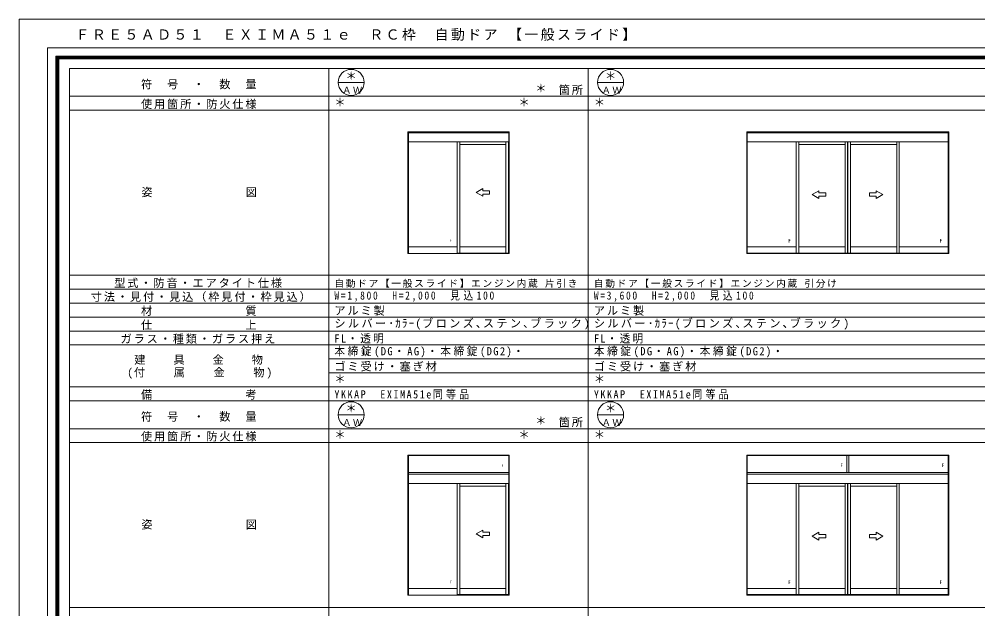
# Model space of a CAD drawing. Units: millimetres, scale not verified. Extents: x -14850 to 14850, y -10500 to 10500.
# Drawn here: x -14850 to 2332, y -65 to 10500 of the extents above; entities that cross this region are included whole.
import ezdxf
from ezdxf.enums import TextEntityAlignment as Align

# ---------------------------------------------------------------- set-up
doc = ezdxf.new("R2010")
doc.units = ezdxf.units.MM
doc.header["$LTSCALE"] = 50
doc.layers.add('0-0_0', color=7, linetype='Continuous')
doc.layers.add('0-1_USER1', color=7, linetype='Continuous', lineweight=18)
doc.layers.add('0-2_YKK_ZWAK', color=4, linetype='Continuous', lineweight=18)
doc.styles.add('ＭＳ ゴシック', font='')
doc.styles.get('ＭＳ ゴシック').set_extended_font_data('MS Gothic')

msp = doc.modelspace()

# ---------------------------------------------------------------- linework, layer by layer
at = {"layer": '0-1_USER1'}
for p, q in [((-14850, -10500), (-14850, 10500)), ((-14850, 10500), (14850, 10500)), ((-14340.23, -9999.25), (-14340.23, 9987.41)), ((-14340.23, 9987.41), (14340.79, 9987.41)), ((-14190.23, -9849.81), (-14190.23, 9837.97)), ((-14190.23, 9837.97), (14190.23, 9837.97)), ((-14177.82, -9837.41), (-14177.82, 9825.57)), ((-14177.82, 9825.57), (14177.82, 9825.57)), ((-14164.85, -9825), (-14164.85, 9812.59)), ((-14164.85, 9812.59), (14165.42, 9812.59)), ((-14152.44, -9812.03), (-14152.44, 9799.62)), ((-14152.44, 9799.62), (14152.44, 9799.62)), ((-14140.04, -9799.06), (-14140.04, 9787.22)), ((-14140.04, 9787.22), (14140.04, 9787.22)), ((-13949.96, -8247.06), (-13949.96, 9617.94)), ((-13949.96, 9617.94), (13950.04, 9617.94)), ((-9299.96, -8247.06), (-9299.96, 9617.94)), ((-4649.96, -8247.06), (-4649.96, 9617.94)), ((-9133.29, 9367.94), (-8666.63, 9367.94)), ((-4483.29, 9367.94), (-4016.63, 9367.94)), ((-13949.96, 9117.94), (13950.04, 9117.94)), ((-13949.96, 8867.94), (13950.04, 8867.94)), ((-13949.96, 5912.94), (13950.04, 5912.94)), ((-13949.96, 5662.94), (13950.04, 5662.94)), ((-13949.96, 5412.94), (13950.04, 5412.94)), ((-13949.96, 5162.94), (13950.04, 5162.94)), ((-13949.96, 4912.94), (13950.04, 4912.94)), ((-13949.96, 4662.94), (13950.04, 4662.94)), ((-9299.96, 4412.94), (13950.04, 4412.94)), ((-9299.96, 4162.94), (13950.04, 4162.94)), ((-13949.96, 3912.94), (13950.04, 3912.94)), ((-13949.96, 3662.94), (13950.04, 3662.94)), ((-9133.29, 3412.94), (-8666.63, 3412.94)), ((-4483.29, 3412.94), (-4016.63, 3412.94)), ((-13949.96, 3162.94), (13950.04, 3162.94)), ((-13949.96, 2912.94), (13950.04, 2912.94)), ((-13949.96, -42.06), (13950.04, -42.06))]:
    msp.add_line(p, q, dxfattribs=at)
for centre in [(-8899.96, 9367.94), (-4249.96, 9367.94), (-8899.96, 3412.94), (-4249.96, 3412.94)]:
    msp.add_circle(centre, 233.33, dxfattribs=at)
at = {"layer": '0-2_YKK_ZWAK'}
for p, q in [((-7884.96, 6300.44), (-7884.96, 8480.44)), ((-7884.96, 6300.44), (-7884.96, 8480.44)), ((-6064.96, 8480.44), (-7884.96, 8480.44)), ((-6064.96, 8480.44), (-7884.96, 8480.44)), ((-7874.96, 6300.44), (-7874.96, 8480.44)), ((-7874.96, 6300.44), (-7874.96, 8480.44)), ((-6074.96, 8470.44), (-7874.96, 8470.44)), ((-6074.96, 8470.44), (-7874.96, 8470.44)), ((-6074.96, 8466.44), (-7874.96, 8466.44)), ((-6074.96, 8466.44), (-7874.96, 8466.44)), ((-6074.96, 6300.44), (-6074.96, 8480.44)), ((-6074.96, 6300.44), (-6074.96, 8480.44)), ((-6064.96, 6300.44), (-6064.96, 8480.44)), ((-6064.96, 6300.44), (-6064.96, 8480.44)), ((1810.04, 8480.44), (-1809.96, 8480.44)), ((1810.04, 8480.44), (-1809.96, 8480.44)), ((-1809.96, 6300.44), (-1809.96, 8480.44)), ((-1809.96, 6300.44), (-1809.96, 8480.44)), ((-1799.96, 6300.44), (-1799.96, 8480.44)), ((-1799.96, 6300.44), (-1799.96, 8480.44)), ((1800.04, 8470.44), (-1799.96, 8470.44)), ((1800.04, 8470.44), (-1799.96, 8470.44)), ((1800.04, 8466.44), (-1799.96, 8466.44)), ((1800.04, 8466.44), (-1799.96, 8466.44)), ((1800.04, 6300.44), (1800.04, 8480.44)), ((1800.04, 6300.44), (1800.04, 8480.44)), ((1800.04, 6300.44), (1800.04, 8480.44)), ((1800.04, 6300.44), (1800.04, 8480.44)), ((1810.04, 6300.44), (1810.04, 8480.44)), ((1810.04, 6300.44), (1810.04, 8480.44)), ((-6074.96, 8300.44), (-7874.96, 8300.44)), ((-6074.96, 8300.44), (-7874.96, 8300.44)), ((-6997.46, 8300.44), (-6997.46, 6310.44)), ((-6997.46, 8300.44), (-6997.46, 6300.44)), ((-6952.46, 8300.44), (-6952.46, 6310.44)), ((-6952.46, 8300.44), (-6952.46, 6300.44)), ((-6124.96, 8255.44), (-6952.46, 8255.44)), ((-6124.96, 8255.44), (-6952.46, 8255.44)), ((-6124.96, 6310.44), (-6124.96, 8300.44)), ((-6124.96, 6310.44), (-6124.96, 8300.44)), ((-6079.96, 6310.44), (-6079.96, 8300.44)), ((-6079.96, 6310.44), (-6079.96, 8300.44)), ((1800.04, 8300.44), (-1799.96, 8300.44)), ((1800.04, 8300.44), (-1799.96, 8300.44)), ((-922.46, 8300.44), (-922.46, 6310.44)), ((-922.46, 8300.44), (-922.46, 6310.44)), ((-877.46, 8300.44), (-877.46, 6310.44)), ((-877.46, 8300.44), (-877.46, 6310.44)), ((-47.46, 8255.44), (-877.46, 8255.44)), ((-47.46, 8255.44), (-877.46, 8255.44)), ((-47.46, 6310.44), (-47.46, 8300.44)), ((-47.46, 6310.44), (-47.46, 8300.44)), ((-2.46, 6310.44), (-2.46, 8300.44)), ((-2.46, 6310.44), (-2.46, 8300.44)), ((2.54, 6310.44), (2.54, 8300.44)), ((2.54, 6310.44), (2.54, 8300.44)), ((47.54, 6310.44), (47.54, 8300.44)), ((47.54, 6310.44), (47.54, 8300.44)), ((47.54, 8255.44), (877.54, 8255.44)), ((47.54, 8255.44), (877.54, 8255.44)), ((877.54, 8300.44), (877.54, 6310.44)), ((877.54, 8300.44), (877.54, 6310.44)), ((922.54, 8300.44), (922.54, 6310.44)), ((-6658.71, 7397.33), (-6538.71, 7466.61)), ((-6658.71, 7397.33), (-6538.71, 7328.05)), ((-6538.71, 7427.33), (-6538.71, 7466.61)), ((-6538.71, 7427.33), (-6418.71, 7427.33)), ((-6418.71, 7427.33), (-6418.71, 7367.33)), ((-635.01, 7356.44), (-515.01, 7425.73)), ((-515.01, 7386.44), (-515.01, 7425.73)), ((508.09, 7386.44), (508.09, 7425.73)), ((628.09, 7356.44), (508.09, 7425.73)), ((-6538.71, 7328.05), (-6538.71, 7367.33)), ((-6418.71, 7367.33), (-6538.71, 7367.33)), ((-635.01, 7356.44), (-515.01, 7287.16)), ((-515.01, 7386.44), (-395.01, 7386.44)), ((-515.01, 7287.16), (-515.01, 7326.44)), ((-395.01, 7326.44), (-515.01, 7326.44)), ((-395.01, 7386.44), (-395.01, 7326.44)), ((388.09, 7386.44), (388.09, 7326.44)), ((508.09, 7386.44), (388.09, 7386.44)), ((388.09, 7326.44), (508.09, 7326.44)), ((628.09, 7356.44), (508.09, 7287.16)), ((508.09, 7287.16), (508.09, 7326.44)), ((-7874.96, 6420.44), (-6997.46, 6420.44)), ((-7874.96, 6420.44), (-6997.46, 6420.44)), ((-6952.46, 6420.44), (-6124.96, 6420.44)), ((-6952.46, 6420.44), (-6124.96, 6420.44)), ((-922.46, 6420.44), (-1799.96, 6420.44)), ((-877.46, 6420.44), (-47.46, 6420.44)), ((-877.46, 6420.44), (-47.46, 6420.44)), ((877.54, 6420.44), (47.54, 6420.44)), ((877.54, 6420.44), (47.54, 6420.44)), ((922.54, 6420.44), (1800.04, 6420.44)), ((-6064.96, 6300.44), (-7884.96, 6300.44)), ((-6997.46, 6310.44), (-6079.96, 6310.44)), ((-6962.46, 6310.44), (-6079.96, 6310.44)), ((-1809.96, 6300.44), (1810.04, 6300.44)), ((-1799.96, 6310.44), (1800.04, 6310.44)), ((-1799.96, 6310.44), (1800.04, 6310.44)), ((-1799.96, 6300.44), (1800.04, 6300.44)), ((-7884.96, 180.44), (-7884.96, 2690.44)), ((-7884.96, 180.44), (-7884.96, 2690.44)), ((-6064.96, 2690.44), (-7884.96, 2690.44)), ((-6064.96, 2690.44), (-7884.96, 2690.44)), ((-7874.96, 180.44), (-7874.96, 2690.44)), ((-7874.96, 180.44), (-7874.96, 2690.44)), ((-6074.96, 2680.44), (-7874.96, 2680.44)), ((-6074.96, 2680.44), (-7874.96, 2680.44)), ((-6074.96, 180.44), (-6074.96, 2690.44)), ((-6074.96, 180.44), (-6074.96, 2690.44)), ((-6064.96, 180.44), (-6064.96, 2690.44)), ((-6064.96, 180.44), (-6064.96, 2690.44)), ((-1809.96, 180.44), (-1809.96, 2690.44)), ((-1809.96, 180.44), (-1809.96, 2690.44)), ((1810.04, 2690.44), (-1809.96, 2690.44)), ((1810.04, 2690.44), (-1809.96, 2690.44)), ((-1799.96, 180.44), (-1799.96, 2690.44)), ((-1799.96, 180.44), (-1799.96, 2690.44)), ((1800.04, 2680.44), (-1799.96, 2680.44)), ((1800.04, 2680.44), (-1799.96, 2680.44)), ((-17.46, 2680.44), (-17.46, 2380.44)), ((-17.46, 2680.44), (-17.46, 2380.44)), ((17.54, 2680.44), (17.54, 2380.44)), ((17.54, 2680.44), (17.54, 2380.44)), ((1800.04, 180.44), (1800.04, 2690.44)), ((1800.04, 180.44), (1800.04, 2690.44)), ((1800.04, 180.44), (1800.04, 2690.44)), ((1800.04, 180.44), (1800.04, 2690.44)), ((1810.04, 180.44), (1810.04, 2690.44)), ((1810.04, 180.44), (1810.04, 2690.44)), ((-6074.96, 2380.44), (-7874.96, 2380.44)), ((-6074.96, 2380.44), (-7874.96, 2380.44)), ((-6074.96, 2350.44), (-7874.96, 2350.44)), ((-6074.96, 2350.44), (-7874.96, 2350.44)), ((-6074.96, 2346.44), (-7874.96, 2346.44)), ((-6074.96, 2346.44), (-7874.96, 2346.44)), ((1800.04, 2380.44), (-1799.96, 2380.44)), ((1800.04, 2380.44), (-1799.96, 2380.44)), ((1800.04, 2350.44), (-1799.96, 2350.44)), ((1800.04, 2350.44), (-1799.96, 2350.44)), ((1800.04, 2346.44), (-1799.96, 2346.44)), ((1800.04, 2346.44), (-1799.96, 2346.44)), ((-6074.96, 2180.44), (-7874.96, 2180.44)), ((-6074.96, 2180.44), (-7874.96, 2180.44)), ((-6997.46, 2180.44), (-6997.46, 190.44)), ((-6997.46, 2180.44), (-6997.46, 180.44)), ((-6952.46, 2180.44), (-6952.46, 180.44)), ((-6124.96, 2135.44), (-6952.46, 2135.44)), ((-6124.96, 2135.44), (-6952.46, 2135.44)), ((-6124.96, 190.44), (-6124.96, 2180.44)), ((-6124.96, 190.44), (-6124.96, 2180.44)), ((-6079.96, 190.44), (-6079.96, 2180.44)), ((-6079.96, 190.44), (-6079.96, 2180.44)), ((1800.04, 2180.44), (-1799.96, 2180.44)), ((1800.04, 2180.44), (-1799.96, 2180.44)), ((-922.46, 2180.44), (-922.46, 190.44)), ((-922.46, 2180.44), (-922.46, 190.44)), ((-877.46, 2180.44), (-877.46, 190.44)), ((-877.46, 2180.44), (-877.46, 190.44)), ((-47.46, 2135.44), (-877.46, 2135.44)), ((-47.46, 2135.44), (-877.46, 2135.44)), ((-47.46, 190.44), (-47.46, 2180.44)), ((-47.46, 190.44), (-47.46, 2180.44)), ((-2.46, 190.44), (-2.46, 2180.44)), ((-2.46, 190.44), (-2.46, 2180.44)), ((2.54, 190.44), (2.54, 2180.44)), ((2.54, 190.44), (2.54, 2180.44)), ((47.54, 190.44), (47.54, 2180.44)), ((47.54, 2135.44), (877.54, 2135.44)), ((47.54, 2135.44), (877.54, 2135.44)), ((877.54, 2180.44), (877.54, 190.44)), ((877.54, 2180.44), (877.54, 190.44)), ((922.54, 2180.44), (922.54, 190.44)), ((-6658.71, 1277.33), (-6538.71, 1346.61)), ((-6658.71, 1277.33), (-6538.71, 1208.05)), ((-6538.71, 1307.33), (-6538.71, 1346.61)), ((-6538.71, 1307.33), (-6418.71, 1307.33)), ((-6538.71, 1208.05), (-6538.71, 1247.33)), ((-6418.71, 1247.33), (-6538.71, 1247.33)), ((-6418.71, 1307.33), (-6418.71, 1247.33)), ((-635.01, 1236.44), (-515.01, 1305.73)), ((-635.01, 1236.44), (-515.01, 1167.16)), ((-515.01, 1266.44), (-515.01, 1305.73)), ((-515.01, 1266.44), (-395.01, 1266.44)), ((-515.01, 1167.16), (-515.01, 1206.44)), ((-395.01, 1206.44), (-515.01, 1206.44)), ((-395.01, 1266.44), (-395.01, 1206.44)), ((388.09, 1266.44), (388.09, 1206.44)), ((508.09, 1266.44), (388.09, 1266.44)), ((388.09, 1206.44), (508.09, 1206.44)), ((508.09, 1266.44), (508.09, 1305.73)), ((628.09, 1236.44), (508.09, 1305.73)), ((628.09, 1236.44), (508.09, 1167.16)), ((508.09, 1167.16), (508.09, 1206.44)), ((-6064.96, 180.44), (-7884.96, 180.44)), ((-7874.96, 300.44), (-6997.46, 300.44)), ((-7874.96, 300.44), (-6997.46, 300.44)), ((-6997.46, 190.44), (-6079.96, 190.44)), ((-6962.46, 190.44), (-6079.96, 190.44)), ((-6952.46, 300.44), (-6124.96, 300.44)), ((-6952.46, 300.44), (-6124.96, 300.44)), ((-1809.96, 180.44), (1810.04, 180.44)), ((-922.46, 300.44), (-1799.96, 300.44)), ((-1799.96, 190.44), (1800.04, 190.44)), ((-1799.96, 190.44), (1800.04, 190.44)), ((-1799.96, 180.44), (1800.04, 180.44)), ((-877.46, 300.44), (-47.46, 300.44)), ((-877.46, 300.44), (-47.46, 300.44)), ((877.54, 300.44), (47.54, 300.44)), ((877.54, 300.44), (47.54, 300.44)), ((922.54, 300.44), (1800.04, 300.44))]:
    msp.add_line(p, q, dxfattribs=at)

# ---------------------------------------------------------------- texts
at = {"layer": '0-0_0', "style": 'ＭＳ ゴシック'}
for p in [(-8999.96, 9367.94), (-4349.96, 9367.94), (-5599.96, 9142.94), (-9199.96, 8892.94), (-5899.96, 8892.94), (-4549.96, 8892.94), (-9199.96, 3937.94), (-4549.96, 3937.94), (-8999.96, 3412.94), (-4349.96, 3412.94), (-5599.96, 3187.94), (-9199.96, 2937.94), (-5899.96, 2937.94), (-4549.96, 2937.94)]:
    msp.add_text('＊', height=146.6, dxfattribs=at).set_placement(p, align=Align.BOTTOM_LEFT)
at = {"layer": '0-0_0', "attachment_point": 7, "style": 'ＭＳ ゴシック'}
for s, insert, char_height in [('\\T1.17;ＦＲＥ５ＡＤ５１\u3000ＥＸＩＭＡ５１ｅ\u3000ＲＣ枠\u3000自動ドア\\~【一般スライド】', (-13840.23, 10112.41), 183.3), ('\\T1.17;自動ドア【一般スライド】エンジン内蔵\\~片引き', (-9199.96, 5687.94), 124.6), ('\\T1.17;自動ドア【一般スライド】エンジン内蔵\\~引分け', (-4549.96, 5687.94), 124.6), ('\\T1.36;\\W0.85;W=1,800\\~\\~H=2,000\\~\\~見込100', (-9199.96, 5437.94), 146.6), ('\\T1.36;\\W0.85;W=3,600\\~\\~H=2,000\\~\\~見込100', (-4549.96, 5437.94), 146.6), ('\\T1.17;アルミ製', (-9199.96, 5187.94), 146.6), ('\\T1.17;アルミ製', (-4549.96, 5187.94), 146.6), ('\\T1.21;シルバー･ｶﾗｰ(ブロンズ､ステン､ブラック)', (-9199.96, 4937.94), 146.6), ('\\T1.21;シルバー･ｶﾗｰ(ブロンズ､ステン､ブラック)', (-4549.96, 4937.94), 146.6), ('\\T1.22;\\W0.95;FL・透明', (-9199.96, 4687.94), 146.6), ('\\T1.22;\\W0.95;FL・透明', (-4549.96, 4687.94), 146.6), ('\\T1.25;\\W0.95;本締錠(DG・AG)・本締錠(DG2)・', (-9199.96, 4437.94), 146.6), ('\\T1.25;\\W0.95;本締錠(DG・AG)・本締錠(DG2)・', (-4549.96, 4437.94), 146.6), ('\\T1.17;ゴミ受け・塞ぎ材', (-9199.96, 4187.94), 146.6), ('\\T1.17;ゴミ受け・塞ぎ材', (-4549.96, 4187.94), 146.6), ('\\T1.31;\\W0.9;YKKAP\u3000EXIMA51e同等品', (-9199.96, 3687.94), 146.6), ('\\T1.31;\\W0.9;YKKAP\u3000EXIMA51e同等品', (-4549.96, 3687.94), 146.6)]:
    msp.add_mtext(s, dxfattribs=dict(at, insert=insert, char_height=char_height))
at = {"layer": '0-1_USER1', "attachment_point": 7, "style": 'ＭＳ ゴシック'}
for s, insert, char_height in [('\\T1.17;符\u3000号\u3000・\u3000数\u3000量', (-12666.33, 9242.94), 146.6), ('\\T1.17;ＡＷ', (-9059.96, 9167.94), 117.3), ('\\T1.17;箇所', (-5179.96, 9142.94), 146.6), ('\\T1.17;ＡＷ', (-4409.96, 9167.94), 117.3), ('\\T1.17;使用箇所・防火仕様', (-12666.33, 8887.94), 146.6), ('\\T1.17;姿\u3000\u3000\u3000\u3000\u3000\u3000\u3000図', (-12659.66, 7310.44), 146.6), ('\\T1.17;型式・防音・エアタイト仕様', (-13146.33, 5682.94), 146.6), ('\\T1.17;寸法・見付・見込（枠見付・枠見込）', (-13566.33, 5432.94), 146.6), ('\\T1.17;材\u3000\u3000\u3000\u3000\u3000\u3000\u3000質', (-12666.33, 5182.94), 146.6), ('\\T1.17;仕\u3000\u3000\u3000\u3000\u3000\u3000\u3000上', (-12666.33, 4932.94), 146.6), ('\\T1.17;ガラス・種類・ガラス押え', (-13033, 4682.94), 146.6), ('\\T1.17;建\u3000\u3000具\u3000\u3000金\u3000\u3000物', (-12786.33, 4307.94), 146.6), ('\\T1.19;(付\u3000\u3000属\u3000\u3000金\u3000\u3000物)', (-12913, 4057.94), 146.6), ('\\T1.17;備\u3000\u3000\u3000\u3000\u3000\u3000\u3000考', (-12666.33, 3682.94), 146.6), ('\\T1.17;符\u3000号\u3000・\u3000数\u3000量', (-12666.33, 3287.94), 146.6), ('\\T1.17;ＡＷ', (-9059.96, 3212.94), 117.3), ('\\T1.17;箇所', (-5179.96, 3187.94), 146.6), ('\\T1.17;ＡＷ', (-4409.96, 3212.94), 117.3), ('\\T1.17;使用箇所・防火仕様', (-12666.33, 2932.94), 146.6), ('\\T1.17;姿\u3000\u3000\u3000\u3000\u3000\u3000\u3000図', (-12659.66, 1355.44), 146.6)]:
    msp.add_mtext(s, dxfattribs=dict(at, insert=insert, char_height=char_height))
at = {"layer": '0-2_YKK_ZWAK', "color": 7, "style": 'ＭＳ ゴシック', "width": 0.8}
for height, p in [(43.99, (-7125.3, 6500.97)), (65.98, (-1064.73, 6478.53)), (65.98, (1647.77, 6478.53)), (43.99, (-6202.8, 2460.97)), (65.98, (-129.23, 2458.53)), (65.98, (-129.23, 2458.53)), (65.98, (1688.27, 2458.53)), (65.98, (1688.27, 2458.53)), (43.99, (-7125.3, 380.97)), (65.98, (-1064.73, 358.53)), (65.98, (1647.77, 358.53))]:
    msp.add_text('F', height=height, dxfattribs=at).set_placement(p, align=Align.BOTTOM_LEFT)

doc.saveas('drawing.dxf')
